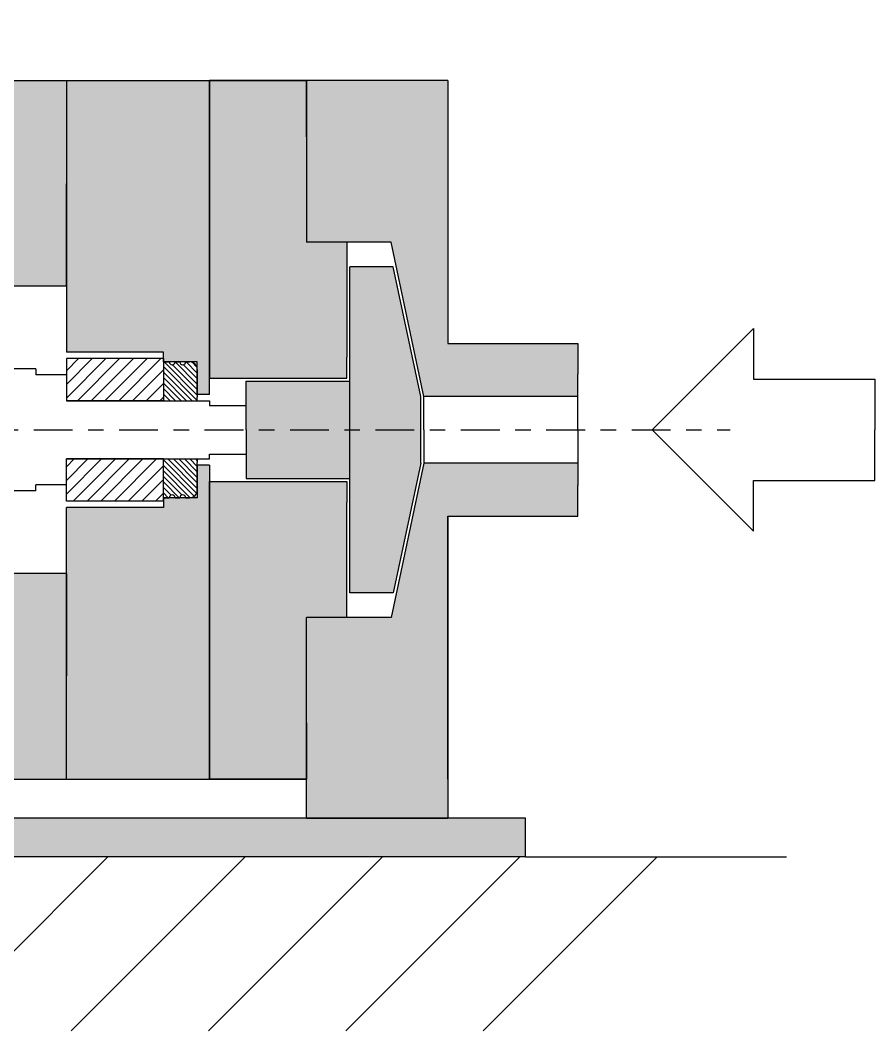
# Model space of a CAD drawing. Header units: inches. Extents: x 1.4 to 18.4, y 5.3 to 36.7.
# Drawn here: x 12.86 to 18.36, y 14.29 to 20.8 of the extents above; entities that cross this region are included whole.
import ezdxf

# ---------------------------------------------------------------- set-up
doc = ezdxf.new("R2010")
doc.units = ezdxf.units.IN
doc.header["$MEASUREMENT"] = 0
doc.linetypes.add('CENTER', pattern=[0.4, 0.25, -0.05, 0.05, -0.05])
pattern_1 = [(45, (-2e-15, -6.19245), (-0.04419417, 0.04419417), [])]

msp = doc.modelspace()

# ---------------------------------------------------------------- hatches: boundary and pattern name
at = {"true_color": 0x2776bb}
h = msp.add_hatch(color=152, dxfattribs=at)
h.dxf.hatch_style = 1
h.paths.add_polyline_path([(8.1918, 20.7997), (7.4831, 20.7997), (7.4831, 19.9331), (7.5221, 19.9331), (8.1918, 19.9335)])
h.paths.add_polyline_path([(8.9792, 19.343), (8.9792, 19.7367), (8.2705, 19.7367), (8.2705, 19.661), (8.2705, 19.343), (8.2705, 19.1855), (8.2705, 19.1461), (7.4831, 19.1461), (7.4831, 18.8308), (7.8768, 18.8308), (7.8768, 18.8862), (7.8768, 18.9063), (7.8768, 18.9493), (8.9792, 18.9493)])
h.paths.add_polyline_path([(7.8768, 18.5556), (7.8768, 18.5971), (7.8768, 18.6139), (7.8768, 18.6725), (7.4831, 18.6725), (7.4831, 18.5556), (7.4831, 18.4178), (7.4831, 18.3357), (7.8768, 18.3357)])
h.paths.add_polyline_path([(7.8768, 17.9881), (7.4831, 17.9881), (7.4831, 17.6513), (7.8768, 17.6513), (7.8768, 17.7066), (7.8768, 17.7099), (7.8768, 17.7267), (7.8768, 17.7682)])
h.paths.add_polyline_path([(11.8847, 17.658), (11.806, 17.658), (11.806, 17.5989), (11.806, 17.5713), (11.2548, 17.5713), (11.2548, 17.658), (11.176, 17.658), (11.176, 15.6619), (11.8847, 15.6619)])
h.paths.add_polyline_path([(13.1564, 17.2367), (12.0422, 17.2367), (12.0422, 17.658), (11.8847, 17.658), (11.8847, 15.9119), (13.1564, 15.9119)])
h.paths.add_polyline_path([(14.0781, 17.8025), (14.0781, 17.935), (13.9994, 17.935), (13.9994, 17.7743), (13.9994, 17.7244), (13.7814, 17.7244), (13.7814, 17.7034), (13.7814, 17.6619), (13.1564, 17.6619), (13.1564, 15.9119), (14.0781, 15.9119)])
h.paths.add_polyline_path([(14.9625, 17.6931), (14.9625, 17.8282), (14.0781, 17.8282), (14.0781, 16.5772), (14.0781, 15.9119), (14.7031, 15.9119), (14.7031, 16.9544), (14.9625, 16.9544)])
h.paths.add_polyline_path([(15.6124, 17.6057), (16.4487, 17.6057), (16.4487, 17.8025), (16.4487, 17.9469), (15.4587, 17.9469), (15.2478, 16.9544), (15.1578, 16.9544), (14.7031, 16.9544), (14.7031, 15.9119), (14.7031, 15.6619), (15.6124, 15.6619)])
h.paths.add_polyline_path([(15.6124, 20.4119), (14.7031, 20.4119), (14.7031, 19.3694), (15.1578, 19.3694), (15.2478, 19.3694), (15.4587, 18.3769), (16.4487, 18.3769), (16.4487, 18.5213), (16.4487, 18.7181), (15.6124, 18.7181)])
h.paths.add_polyline_path([(14.7031, 20.4119), (14.0781, 20.4119), (14.0781, 18.5213), (14.0781, 18.4956), (14.9625, 18.4956), (14.9625, 18.6306), (14.9625, 19.3694), (14.7031, 19.3694)])
h.paths.add_polyline_path([(14.0781, 20.4119), (13.1564, 20.4119), (13.1564, 18.6619), (13.7814, 18.6619), (13.7814, 18.5994), (13.9994, 18.5994), (13.9994, 18.3888), (14.0781, 18.3888)])
h.paths.add_polyline_path([(13.1564, 20.4119), (11.8847, 20.4119), (11.8847, 18.6658), (12.0422, 18.6658), (12.0422, 19.0871), (13.1564, 19.0871)])
h.paths.add_polyline_path([(11.8847, 20.4119), (11.176, 20.4119), (11.176, 18.6658), (11.2548, 18.6658), (11.2548, 18.7249), (11.2823, 18.7524), (11.2823, 18.7524), (11.2823, 18.7524), (11.7784, 18.7524), (11.806, 18.7249), (11.806, 18.6658), (11.8847, 18.6658)])
h.paths.add_polyline_path([(8.9792, 17.3745), (7.8768, 17.3745), (7.8768, 17.4175), (7.8768, 17.4343), (7.8768, 17.4376), (7.8768, 17.4929), (7.4831, 17.4929), (7.4831, 17.1776), (8.2705, 17.1776), (8.2705, 16.9808), (8.2705, 16.9051), (8.2705, 16.5871), (8.9792, 16.5871), (8.9792, 16.9808)])
h.paths.add_polyline_path([(8.1918, 16.3902), (7.5225, 16.3902), (7.4831, 16.3902), (7.4831, 15.6619), (8.1918, 15.6619)])
h.paths.add_polyline_path([(16.1124, 15.6619), (15.6124, 15.6619), (15.6124, 15.6619), (14.7031, 15.6619), (3.1124, 15.6619), (3.1124, 15.4119), (16.1124, 15.4119)])
h.paths.add_polyline_path([(4.5524, 16.0619), (3.8524, 16.0619), (3.8524, 16.8377), (3.8524, 17.239), (3.6024, 17.239), (3.6024, 17.0595), (3.6024, 15.6619), (4.5524, 15.6619)])
h.paths.add_polyline_path([(4.1024, 17.1893), (4.1024, 17.3768), (3.8524, 17.3768), (3.8524, 17.239), (3.8524, 16.8377), (3.8524, 16.7422), (4.1024, 16.7422), (4.1024, 16.9297)])
at = {"true_color": 0xed1f24}
h = msp.add_hatch(color=240, dxfattribs=at)
h.dxf.hatch_style = 1
h.paths.add_polyline_path([(16.4487, 18.5213), (16.4487, 18.7181), (15.6124, 18.7181), (15.6124, 20.4119), (14.0781, 20.4119), (13.1564, 20.4119), (13.1564, 18.6619), (13.7814, 18.6619), (13.7814, 18.5994), (13.9994, 18.5994), (13.9994, 18.5495, 0.414085), (13.9492, 18.5994), (13.9242, 18.5994, -0.999993), (13.8864, 18.5994), (13.856, 18.5994, -0.999993), (13.8182, 18.5994), (13.7814, 18.5994), (13.7814, 18.3719), (13.7814, 18.3494), (13.1564, 18.3494), (13.1564, 18.5162), (12.9595, 18.5162), (12.9595, 18.5556), (12.7587, 18.5556), (12.7587, 18.5261), (12.7115, 18.5261), (12.7115, 18.5556), (12.1603, 18.5556), (12.1603, 18.6658), (12.0815, 18.6658), (12.0815, 18.467), (11.806, 18.467), (11.806, 18.4621), (11.806, 18.3587), (11.2548, 18.3587), (11.2548, 18.3396), (11.2105, 18.3396), (11.2105, 18.3485), (11.2077, 18.3534), (11.2046, 18.3587), (11.2009, 18.3587), (11.196, 18.3503), (11.1929, 18.3449), (11.1898, 18.3396), (11.1861, 18.3396), (11.1812, 18.348), (11.1781, 18.3534), (11.175, 18.3587), (11.1713, 18.3587), (11.1665, 18.3503), (11.1634, 18.3449), (11.1603, 18.3396), (11.1566, 18.3396), (11.1517, 18.348), (11.1455, 18.3587), (11.1418, 18.3587), (11.1369, 18.3503), (11.1338, 18.3449), (11.1307, 18.3396), (11.1271, 18.3396), (11.1222, 18.348), (11.1191, 18.3534), (11.116, 18.3587), (11.1123, 18.3587), (11.1074, 18.3503), (11.1043, 18.3449), (11.1012, 18.3396), (11.0975, 18.3396), (11.0926, 18.348), (11.0896, 18.3534), (11.0865, 18.3587), (11.0828, 18.3587), (11.0779, 18.3503), (11.0748, 18.3449), (11.0717, 18.3396), (11.068, 18.3396), (11.0631, 18.348), (11.0569, 18.3587), (11.0532, 18.3587), (11.0484, 18.3503), (11.0453, 18.3449), (11.0422, 18.3396), (11.0385, 18.3396), (11.0336, 18.348), (11.0305, 18.3534), (11.0274, 18.3587), (11.0237, 18.3587), (11.0188, 18.3503), (11.0157, 18.3449), (11.0126, 18.3396), (11.0089, 18.3396), (11.0041, 18.348), (11.001, 18.3534), (10.9979, 18.3587), (10.9942, 18.3587), (10.9893, 18.3503), (10.9862, 18.3449), (10.9831, 18.3396), (10.9794, 18.3396), (10.9745, 18.348), (10.9683, 18.3587), (10.9647, 18.3587), (10.9598, 18.3503), (10.9567, 18.3449), (10.9536, 18.3396), (10.9499, 18.3396), (10.945, 18.348), (10.9419, 18.3534), (10.9388, 18.3587), (10.9351, 18.3587), (10.9302, 18.3503), (10.9272, 18.3449), (10.9241, 18.3396), (10.9204, 18.3396), (10.9155, 18.348), (10.9124, 18.3534), (10.9093, 18.3587), (10.9056, 18.3587), (10.9007, 18.3503), (10.8976, 18.3449), (10.8945, 18.3396), (10.8908, 18.3396), (10.886, 18.348), (10.8798, 18.3587), (10.8761, 18.3587), (10.8706, 18.3492), (10.8611, 18.3587), (10.8611, 18.3209), (9.0697, 18.3194, 0.414214), (9.0304, 18.28), (9.0304, 18.1619), (9.0304, 18.0438, 0.414214), (9.0697, 18.0044), (9.1682, 18.0029), (10.8611, 18.0044), (10.8611, 17.965), (10.8706, 17.9746), (10.8761, 17.965), (10.8798, 17.965), (10.8829, 17.9704), (10.886, 17.9758), (10.8908, 17.9842), (10.8945, 17.9842), (10.8976, 17.9789), (10.9007, 17.9735), (10.9056, 17.965), (10.9093, 17.965), (10.9124, 17.9704), (10.9155, 17.9758), (10.9204, 17.9842), (10.9241, 17.9842), (10.9272, 17.9789), (10.9302, 17.9735), (10.9351, 17.965), (10.9388, 17.965), (10.9419, 17.9704), (10.945, 17.9758), (10.9499, 17.9842), (10.9536, 17.9842), (10.9567, 17.9789), (10.9598, 17.9735), (10.9647, 17.965), (10.9683, 17.965), (10.9714, 17.9704), (10.9745, 17.9758), (10.9794, 17.9842), (10.9831, 17.9842), (10.9862, 17.9789), (10.9893, 17.9735), (10.9942, 17.965), (10.9979, 17.965), (11.001, 17.9704), (11.0041, 17.9758), (11.0089, 17.9842), (11.0126, 17.9842), (11.0157, 17.9789), (11.0188, 17.9735), (11.0237, 17.965), (11.0274, 17.965), (11.0305, 17.9704), (11.0336, 17.9758), (11.0385, 17.9842), (11.0422, 17.9842), (11.0453, 17.9789), (11.0484, 17.9735), (11.0532, 17.965), (11.0569, 17.965), (11.06, 17.9704), (11.0631, 17.9758), (11.068, 17.9842), (11.0717, 17.9842), (11.0748, 17.9789), (11.0779, 17.9735), (11.0828, 17.965), (11.0865, 17.965), (11.0896, 17.9704), (11.0926, 17.9758), (11.0975, 17.9842), (11.1012, 17.9842), (11.1043, 17.9789), (11.1074, 17.9735), (11.1123, 17.965), (11.116, 17.965), (11.1191, 17.9704), (11.1222, 17.9758), (11.1271, 17.9842), (11.1307, 17.9842), (11.1338, 17.9789), (11.1369, 17.9735), (11.1418, 17.965), (11.1455, 17.965), (11.1486, 17.9704), (11.1517, 17.9758), (11.1566, 17.9842), (11.1603, 17.9842), (11.1634, 17.9789), (11.1665, 17.9735), (11.1713, 17.965), (11.175, 17.965), (11.1781, 17.9704), (11.1812, 17.9758), (11.1861, 17.9842), (11.1898, 17.9842), (11.1929, 17.9789), (11.196, 17.9735), (11.2009, 17.965), (11.2046, 17.965), (11.2077, 17.9704), (11.2105, 17.9753), (11.2105, 17.9842), (11.2548, 17.9842), (11.2548, 17.965), (11.806, 17.965), (11.806, 17.8568), (12.0815, 17.8568), (12.0815, 17.658), (12.1603, 17.658), (12.1603, 17.7406), (12.1603, 17.7682), (12.7115, 17.7682), (12.7115, 17.7977), (12.7587, 17.7977), (12.7587, 17.7682), (12.9595, 17.7682), (12.9595, 17.8076), (13.1564, 17.8076), (13.1564, 17.9744), (13.7814, 17.9744), (13.9994, 17.9744), (13.9994, 17.9519), (13.9994, 17.935), (14.0781, 17.935), (14.0781, 17.8282), (14.9625, 17.8282), (14.9625, 17.6931), (14.9625, 16.9544), (15.1578, 16.9544), (15.2478, 16.9544), (15.4587, 17.9469), (16.4487, 17.9469), (16.4487, 18.1619)], flags=17)
h.paths.add_polyline_path([(14.9822, 18.4744), (14.9822, 18.5044), (14.9822, 19.2119), (15.261, 19.2119), (15.4385, 18.3769), (15.4385, 18.1619), (15.4385, 17.9469), (15.261, 17.1119), (14.9822, 17.1119), (14.9822, 17.8194), (14.9822, 17.8494), (14.3129, 17.8494), (14.3129, 18.0044), (14.3129, 18.1619), (14.3129, 18.3194), (14.3129, 18.4744)], flags=0)
h.paths.add_polyline_path([(16.4487, 18.5213), (16.4487, 18.7181), (15.6124, 18.7181), (15.6124, 20.4119), (14.0781, 20.4119), (13.1564, 20.4119), (13.1564, 18.6619), (13.7814, 18.6619), (13.7814, 18.5994), (13.9994, 18.5994), (13.9994, 18.5495, 0.414085), (13.9492, 18.5994), (13.9242, 18.5994, -0.999993), (13.8864, 18.5994), (13.856, 18.5994, -0.999993), (13.8182, 18.5994), (13.7814, 18.5994), (13.7814, 18.3494), (13.1564, 18.3494), (13.1564, 18.5162), (12.9595, 18.5162), (12.9595, 18.5556), (12.7587, 18.5556), (12.7587, 18.5261), (12.7115, 18.5261), (12.7115, 18.5556), (12.1603, 18.5556), (12.1603, 18.6658), (12.0815, 18.6658), (12.0815, 18.467), (11.806, 18.467), (11.806, 18.3587), (11.2548, 18.3587), (11.2548, 18.3396), (11.2105, 18.3396), (11.2105, 18.3485), (11.2077, 18.3534), (11.2046, 18.3587), (11.2009, 18.3587), (11.196, 18.3503), (11.1929, 18.3449), (11.1898, 18.3396), (11.1861, 18.3396), (11.1812, 18.348), (11.1781, 18.3534), (11.175, 18.3587), (11.1713, 18.3587), (11.1665, 18.3503), (11.1634, 18.3449), (11.1603, 18.3396), (11.1566, 18.3396), (11.1517, 18.348), (11.1486, 18.3534), (11.1455, 18.3587), (11.1418, 18.3587), (11.1369, 18.3503), (11.1338, 18.3449), (11.1307, 18.3396), (11.1271, 18.3396), (11.1222, 18.348), (11.1191, 18.3534), (11.116, 18.3587), (11.1123, 18.3587), (11.1074, 18.3503), (11.1043, 18.3449), (11.1012, 18.3396), (11.0975, 18.3396), (11.0926, 18.348), (11.0896, 18.3534), (11.0865, 18.3587), (11.0828, 18.3587), (11.0779, 18.3503), (11.0748, 18.3449), (11.0717, 18.3396), (11.068, 18.3396), (11.0631, 18.348), (11.06, 18.3534), (11.0569, 18.3587), (11.0532, 18.3587), (11.0484, 18.3503), (11.0453, 18.3449), (11.0422, 18.3396), (11.0385, 18.3396), (11.0336, 18.348), (11.0305, 18.3534), (11.0274, 18.3587), (11.0237, 18.3587), (11.0188, 18.3503), (11.0157, 18.3449), (11.0126, 18.3396), (11.0089, 18.3396), (11.0041, 18.348), (11.001, 18.3534), (10.9979, 18.3587), (10.9942, 18.3587), (10.9893, 18.3503), (10.9862, 18.3449), (10.9831, 18.3396), (10.9794, 18.3396), (10.9745, 18.348), (10.9714, 18.3534), (10.9683, 18.3587), (10.9647, 18.3587), (10.9598, 18.3503), (10.9567, 18.3449), (10.9536, 18.3396), (10.9499, 18.3396), (10.945, 18.348), (10.9419, 18.3534), (10.9388, 18.3587), (10.9351, 18.3587), (10.9302, 18.3503), (10.9272, 18.3449), (10.9241, 18.3396), (10.9204, 18.3396), (10.9155, 18.348), (10.9124, 18.3534), (10.9093, 18.3587), (10.9056, 18.3587), (10.9007, 18.3503), (10.8976, 18.3449), (10.8945, 18.3396), (10.8908, 18.3396), (10.886, 18.348), (10.8798, 18.3587), (10.8761, 18.3587), (10.8706, 18.3492), (10.8611, 18.3587), (10.8611, 18.3209), (9.0697, 18.3194, 0.414214), (9.0304, 18.28), (9.0304, 18.1619), (9.0304, 18.0438, 0.414214), (9.0697, 18.0044), (9.1682, 18.0029), (10.8611, 18.0044), (10.8611, 17.965), (10.8706, 17.9746), (10.8761, 17.965), (10.8798, 17.965), (10.8829, 17.9704), (10.886, 17.9758), (10.8908, 17.9842), (10.8945, 17.9842), (10.8976, 17.9789), (10.9007, 17.9735), (10.9056, 17.965), (10.9093, 17.965), (10.9124, 17.9704), (10.9155, 17.9758), (10.9204, 17.9842), (10.9241, 17.9842), (10.9272, 17.9789), (10.9302, 17.9735), (10.9351, 17.965), (10.9388, 17.965), (10.9419, 17.9704), (10.945, 17.9758), (10.9499, 17.9842), (10.9536, 17.9842), (10.9567, 17.9789), (10.9598, 17.9735), (10.9647, 17.965), (10.9683, 17.965), (10.9714, 17.9704), (10.9745, 17.9758), (10.9794, 17.9842), (10.9831, 17.9842), (10.9862, 17.9789), (10.9893, 17.9735), (10.9942, 17.965), (10.9979, 17.965), (11.001, 17.9704), (11.0041, 17.9758), (11.0089, 17.9842), (11.0126, 17.9842), (11.0157, 17.9789), (11.0188, 17.9735), (11.0237, 17.965), (11.0274, 17.965), (11.0305, 17.9704), (11.0336, 17.9758), (11.0385, 17.9842), (11.0422, 17.9842), (11.0453, 17.9789), (11.0484, 17.9735), (11.0532, 17.965), (11.0569, 17.965), (11.06, 17.9704), (11.0631, 17.9758), (11.068, 17.9842), (11.0717, 17.9842), (11.0748, 17.9789), (11.0779, 17.9735), (11.0828, 17.965), (11.0865, 17.965), (11.0896, 17.9704), (11.0926, 17.9758), (11.0975, 17.9842), (11.1012, 17.9842), (11.1043, 17.9789), (11.1074, 17.9735), (11.1123, 17.965), (11.116, 17.965), (11.1191, 17.9704), (11.1222, 17.9758), (11.1271, 17.9842), (11.1307, 17.9842), (11.1338, 17.9789), (11.1369, 17.9735), (11.1418, 17.965), (11.1455, 17.965), (11.1486, 17.9704), (11.1517, 17.9758), (11.1566, 17.9842), (11.1603, 17.9842), (11.1634, 17.9789), (11.1665, 17.9735), (11.1713, 17.965), (11.175, 17.965), (11.1781, 17.9704), (11.1812, 17.9758), (11.1861, 17.9842), (11.1898, 17.9842), (11.1929, 17.9789), (11.196, 17.9735), (11.2009, 17.965), (11.2046, 17.965), (11.2077, 17.9704), (11.2105, 17.9753), (11.2105, 17.9842), (11.2548, 17.9842), (11.2548, 17.965), (11.806, 17.965), (11.806, 17.8568), (12.0815, 17.8568), (12.0815, 17.658), (12.1603, 17.658), (12.1603, 17.7682), (12.7115, 17.7682), (12.7115, 17.7977), (12.7587, 17.7977), (12.7587, 17.7682), (12.9595, 17.7682), (12.9595, 17.8076), (13.1564, 17.8076), (13.1564, 17.9744), (13.9994, 17.9744), (13.9994, 17.9519), (13.9994, 17.935), (14.0781, 17.935), (14.0781, 17.8282), (14.9625, 17.8282), (14.9625, 17.6931), (14.9625, 16.9544), (15.1578, 16.9544), (15.2478, 16.9544), (15.4587, 17.9469), (16.4487, 17.9469), (16.4487, 18.1619)], flags=17)
h.paths.add_polyline_path([(14.9822, 18.4744), (14.9822, 18.1619), (14.9822, 17.8194), (14.9822, 17.1119), (15.261, 17.1119), (15.4385, 17.9469), (15.4385, 18.1619), (15.4385, 18.3769), (15.261, 19.2119), (14.9822, 19.2119), (14.9822, 18.5044)], flags=0)
h.paths.add_polyline_path([(14.9822, 18.4744), (14.3129, 18.4744), (14.3129, 18.3194), (14.3129, 18.1619), (14.9822, 18.1619)], flags=0)
h.paths.add_polyline_path([(14.9822, 18.1619), (14.3129, 18.1619), (14.3129, 18.0044), (14.3129, 17.8494), (14.9822, 17.8494)], flags=0)
h = msp.add_hatch(color=240, dxfattribs=at)
h.dxf.hatch_style = 1
h.paths.add_polyline_path([(15.261, 19.2119), (14.9822, 19.2119), (14.9822, 18.1619), (15.4385, 18.1619), (15.4385, 18.3769)])
h.paths.add_polyline_path([(14.9822, 18.4744), (14.3129, 18.4744), (14.3129, 18.3194), (14.3129, 18.1619), (14.9822, 18.1619)])
h.paths.add_polyline_path([(14.9822, 18.1619), (14.3129, 18.1619), (14.3129, 18.0044), (14.3129, 17.8494), (14.9822, 17.8494)])
h.paths.add_polyline_path([(15.4385, 18.1619), (14.9822, 18.1619), (14.9822, 17.8494), (14.9822, 17.8194), (14.9822, 17.1119), (15.261, 17.1119), (15.4385, 17.9469)])
at = {"linetype": 'Continuous', "lineweight": 18}
h = msp.add_hatch(dxfattribs=at)
h.set_pattern_fill('ANSI31', scale=0.5, style=0)
h.set_pattern_definition(pattern_1)
h.paths.add_polyline_path([(13.7814, 18.3494), (13.7814, 18.6204), (13.1564, 18.6204), (13.1564, 18.3494)], flags=0)
h = msp.add_hatch()
h.set_pattern_fill('ANSI31', color=256, scale=0.2, angle=90)
h.paths.add_polyline_path([(13.9994, 18.5495, 0.414085), (13.9492, 18.5994), (13.9242, 18.5994, -0.999993), (13.8864, 18.5994), (13.856, 18.5994, -0.999993), (13.8182, 18.5994), (13.7814, 18.5994), (13.7814, 18.3719), (13.7814, 18.3494), (13.9994, 18.3494), (13.9994, 18.3719)])
h.paths.add_polyline_path([(13.9994, 17.935), (13.9994, 17.9519), (13.9994, 17.9744), (13.7814, 17.9744), (13.7814, 17.7244), (13.8182, 17.7244, -0.999993), (13.856, 17.7244), (13.8864, 17.7244, -0.999993), (13.9242, 17.7244), (13.9495, 17.7244, 0.414342), (13.9994, 17.7745)])
h = msp.add_hatch(dxfattribs=at)
h.set_pattern_fill('ANSI31', scale=0.5, style=0)
h.set_pattern_definition(pattern_1)
h.paths.add_polyline_path([(13.7814, 17.9744), (13.7814, 17.7034), (13.1564, 17.7034), (13.1564, 17.9744)], flags=0)

# ---------------------------------------------------------------- linework, layer by layer
at = {"color": 7, "linetype": 'Continuous', "lineweight": 25}
for p, q in [((11.176, 20.4119), (14.7031, 20.4119)), ((13.1564, 20.4119), (13.1564, 18.6619)), ((14.0781, 18.3888), (14.0781, 20.4119)), ((14.0781, 18.5213), (14.0781, 20.4119)), ((14.0781, 20.4119), (14.0781, 18.5213)), ((15.6124, 20.4119), (14.0781, 20.4119)), ((14.7031, 20.0497), (14.7031, 20.4119)), ((14.7031, 20.4119), (14.7031, 19.3694)), ((15.6124, 20.4119), (15.6124, 18.7181)), ((13.1564, 19.0871), (13.1564, 19.7465)), ((14.0781, 19.7465), (14.0781, 18.4956)), ((14.7031, 19.5289), (14.7031, 19.3694)), ((14.9625, 19.3694), (14.7031, 19.3694)), ((15.1578, 19.3694), (14.7031, 19.3694)), ((14.9625, 19.3694), (14.9625, 18.6306)), ((15.2478, 19.3694), (15.1578, 19.3694)), ((15.4587, 18.3769), (15.2478, 19.3694)), ((15.261, 19.2119), (14.9822, 19.2119)), ((13.1564, 19.0871), (12.0422, 19.0871)), ((15.6124, 18.7181), (16.4487, 18.7181)), ((16.4487, 18.7181), (16.4487, 18.5213)), ((13.7814, 18.6619), (13.1564, 18.6619)), ((13.7814, 18.6204), (13.1564, 18.6204)), ((13.1564, 18.6204), (13.1564, 18.3494)), ((13.7814, 18.5994), (13.7814, 18.6619)), ((13.7814, 18.6204), (13.7814, 18.3494)), ((13.7814, 18.6204), (13.7814, 18.5994)), ((14.9625, 18.4956), (14.9625, 18.6306)), ((12.9595, 18.5556), (12.7587, 18.5556)), ((12.9595, 18.5556), (12.9595, 18.5162)), ((13.8182, 18.5994), (13.7814, 18.5994)), ((13.7814, 18.5994), (13.7814, 18.3719)), ((13.7814, 18.5994), (13.8182, 18.5994)), ((13.8864, 18.5994), (13.856, 18.5994)), ((13.856, 18.5994), (13.8864, 18.5994)), ((13.9494, 18.5994), (13.9242, 18.5994)), ((13.9242, 18.5994), (13.9495, 18.5994)), ((13.9994, 18.3888), (13.9994, 18.5994)), ((13.9994, 18.5495), (13.9994, 18.3888)), ((13.9994, 18.3888), (13.9994, 18.5494)), ((13.9994, 18.5494), (13.9994, 18.3719)), ((13.1564, 18.5162), (12.9595, 18.5162)), ((14.0781, 18.4956), (14.9625, 18.4956)), ((16.4487, 18.1619), (16.4487, 18.5213)), ((14.3129, 18.3194), (14.3129, 18.4744)), ((14.3129, 18.3194), (14.3129, 18.4744)), ((13.9994, 18.3494), (13.9994, 18.3719)), ((15.4587, 18.1619), (15.4587, 18.3769)), ((16.4487, 18.3769), (15.4587, 18.3769)), ((13.1564, 18.3494), (14.0781, 18.3494)), ((13.7814, 18.3494), (13.1564, 18.3494)), ((14.0781, 18.3494), (14.0781, 18.3194)), ((14.0781, 18.3494), (14.0781, 18.3194)), ((14.0781, 18.3194), (14.3129, 18.3194)), ((14.3129, 18.1619), (14.3129, 18.3194)), ((14.3129, 18.1619), (14.3129, 18.3194)), ((14.3129, 18.1619), (14.3129, 18.0044)), ((14.3129, 18.1619), (14.3129, 18.0044)), ((15.4587, 18.1619), (15.4587, 17.9469)), ((16.4487, 18.1619), (16.4487, 17.8025)), ((13.1564, 17.9744), (14.0781, 17.9744)), ((13.7814, 17.9744), (13.1564, 17.9744)), ((13.1564, 17.7034), (13.1564, 17.9744)), ((13.7814, 17.7034), (13.7814, 17.9744)), ((13.9994, 17.9744), (13.9994, 17.9519)), ((14.0781, 17.9744), (14.0781, 18.0044)), ((14.0781, 18.0044), (14.3129, 18.0044)), ((14.0781, 17.9744), (14.0781, 18.0044)), ((14.3129, 18.0044), (14.3129, 17.8494)), ((14.3129, 18.0044), (14.3129, 17.8494)), ((13.7814, 17.7244), (13.7814, 17.9519)), ((13.9994, 17.7744), (13.9994, 17.9519)), ((13.9994, 17.935), (13.9994, 17.7744)), ((13.9994, 17.935), (13.9994, 17.7244)), ((13.9994, 17.7743), (13.9994, 17.935)), ((14.0781, 17.935), (14.0781, 15.9119)), ((15.4587, 17.9469), (15.2478, 16.9544)), ((15.4385, 17.9469), (15.261, 17.1119)), ((16.4487, 17.9469), (15.4587, 17.9469)), ((12.9595, 17.7682), (12.7587, 17.7682)), ((12.9595, 17.7682), (12.9595, 17.8076)), ((13.1564, 17.8076), (12.9595, 17.8076)), ((14.0781, 16.5772), (14.0781, 17.8282)), ((14.0781, 17.8282), (14.9625, 17.8282)), ((14.0781, 17.8025), (14.0781, 15.9119)), ((14.0781, 15.9119), (14.0781, 17.8025)), ((14.9625, 17.8282), (14.9625, 17.6931)), ((14.9822, 17.1119), (14.9822, 17.8194)), ((16.4487, 17.6057), (16.4487, 17.8025)), ((13.7814, 17.7034), (13.1564, 17.7034)), ((13.7814, 17.7244), (13.7814, 17.6619)), ((13.8182, 17.7244), (13.7814, 17.7244)), ((13.7814, 17.7244), (13.8182, 17.7244)), ((13.7814, 17.7034), (13.7814, 17.7244)), ((13.8864, 17.7244), (13.856, 17.7244)), ((13.856, 17.7244), (13.8864, 17.7244)), ((13.9494, 17.7244), (13.9242, 17.7244)), ((13.9242, 17.7244), (13.9495, 17.7244)), ((13.7814, 17.6619), (13.1564, 17.6619)), ((13.1564, 15.9119), (13.1564, 17.6619)), ((14.9625, 16.9544), (14.9625, 17.6931)), ((15.6124, 17.6057), (15.6124, 15.6619)), ((15.6124, 17.6057), (16.4487, 17.6057)), ((15.6124, 15.9119), (15.6124, 17.6057)), ((13.1564, 17.2367), (12.0422, 17.2367)), ((13.1564, 17.2367), (13.1564, 16.5772)), ((15.261, 17.1119), (14.9822, 17.1119)), ((14.9625, 16.9544), (14.7031, 16.9544)), ((14.7031, 16.7949), (14.7031, 16.9544)), ((15.1578, 16.9544), (14.7031, 16.9544)), ((14.7031, 15.6619), (14.7031, 16.9544)), ((15.2478, 16.9544), (15.1578, 16.9544)), ((14.7031, 16.2741), (14.7031, 15.9119)), ((11.8847, 15.9119), (14.7031, 15.9119)), ((14.7031, 15.9119), (14.0781, 15.9119)), ((16.1124, 15.6619), (3.1124, 15.6619)), ((14.7031, 15.6619), (15.6124, 15.6619)), ((16.1124, 15.4119), (16.1124, 15.6619)), ((16.1124, 15.4119), (3.1124, 15.4119))]:
    msp.add_line(p, q, dxfattribs=at)
for p, q in [((14.9822, 17.8194), (14.9822, 19.2119)), ((15.4385, 18.3769), (15.261, 19.2119)), ((16.9277, 18.1619), (17.5806, 18.8148)), ((17.5806, 18.8148), (17.5806, 18.4883)), ((13.9994, 18.5994), (13.7814, 18.5994)), ((17.5806, 18.4883), (18.3613, 18.4883)), ((18.3613, 18.4883), (18.3613, 18.1619)), ((14.3129, 18.4744), (14.9822, 18.4744)), ((14.0781, 18.3888), (13.9994, 18.3888)), ((15.4385, 17.9469), (15.4385, 18.3769)), ((16.9277, 18.1619), (17.5806, 17.509)), ((18.3613, 17.8355), (18.3613, 18.1619)), ((14.0781, 17.935), (13.9994, 17.935)), ((14.3129, 17.8494), (14.9822, 17.8494)), ((17.5806, 17.509), (17.5806, 17.8355)), ((17.5806, 17.8355), (18.3613, 17.8355)), ((13.9994, 17.7244), (13.7814, 17.7244)), ((16.1124, 15.4119), (17.7929, 15.4119))]:
    msp.add_line(p, q)
at = {"linetype": 'CENTER'}
msp.add_line((3.0462, 18.1619), (17.4293, 18.1619), dxfattribs=at)
at = {"linetype": 'Continuous'}
for p, q in [((12.3036, 14.2919), (13.4235, 15.4119)), ((13.1874, 14.2919), (14.3074, 15.4119)), ((14.0713, 14.2919), (15.1913, 15.4119)), ((14.9552, 14.2919), (16.0752, 15.4119)), ((15.8391, 14.2919), (16.9591, 15.4119))]:
    msp.add_line(p, q, dxfattribs=at)
at = {"color": 7, "linetype": 'Continuous', "lineweight": 25}
for centre, radius, start, end in [((13.8371, 18.5994), 0.0189, 180, 360), ((13.9053, 18.5994), 0.0189, 180, 360), ((13.9494, 18.5494), 0.05, 360, 90), ((13.9494, 17.7744), 0.05, 270, 0), ((13.8371, 17.7244), 0.0189, 0, 180), ((13.9053, 17.7244), 0.0189, 0, 180)]:
    msp.add_arc(centre, radius, start, end, dxfattribs=at)

doc.saveas('drawing.dxf')
